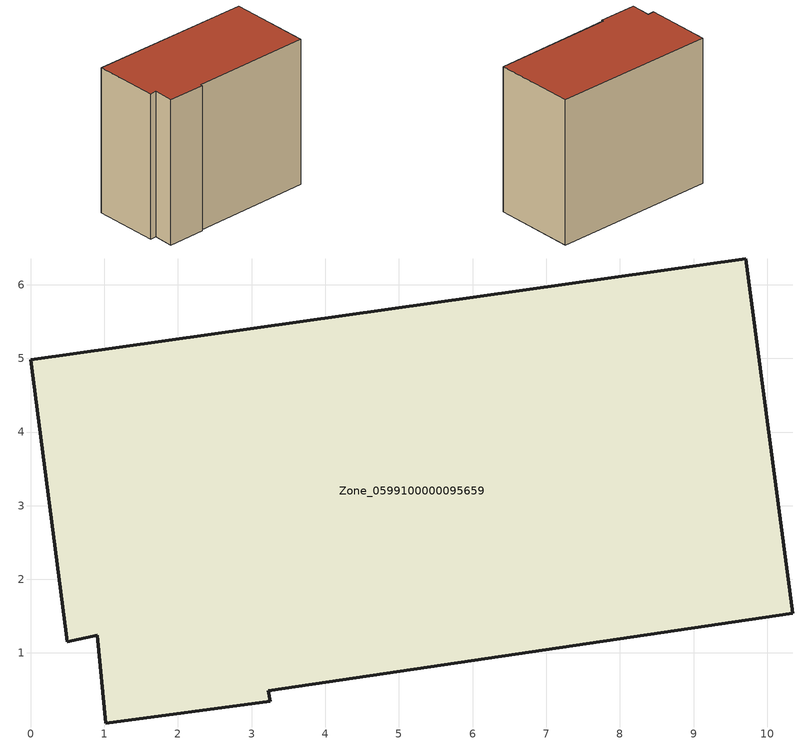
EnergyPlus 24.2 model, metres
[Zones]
Zone_0599100000095659
 floor ground (C_G): 0,4.98 9.71,6.35 10.35,1.54 3.23,0.48 3.25,0.35 1.02,0.05 0.91,1.24 0.5,1.16 z0
 wall outside (C_F): 9.71,6.35 0,4.98 0.5,1.16 0.91,1.24 1.02,0.05 3.25,0.35 3.23,0.48 10.35,1.54 9.71,6.35 z0:8.72
 roof outside (C_R): 0.91,1.24 1.02,0.05 3.25,0.35 3.23,0.48 10.35,1.54 9.71,6.35 0,4.98 0.5,1.16 z8.72
[BUILDING]
Pand.0599100000095659: North Axis=0; Terrain=City; Loads Convergence Tolerance Value=0.04; Temperature Convergence Tolerance Value=0.4; Solar Distribution=FullExterior; Maximum Number of Warmup Days=25; Minimum Number of Warmup Days=1
[Site:Location]
Rotterdam.The.Hague.AP_ZH_NLD Design_Conditions: Latitude=51.96; Longitude=4.45; Time Zone=1; Elevation=-4.5
[SITE:GROUNDTEMPERATURE:BUILDINGSURFACE]
18, 18, 18, 18, 18, 18, 18, 18, 18, 18, 18, 18
[MATERIAL] Thermal Absorptance=0.9; Solar Absorptance=0.7; Visible Absorptance=0.7
Name | Roughness | Thickness | Conductivity | Density | Specific Heat
G.TC.1975-1991 | MediumSmooth | 0.15 | 0.288461 | 540 | 1210
F.TC.1975-1991 | Rough | 0.3 | 0.230769 | 1920 | 840
R.TC.1975-1991 | MediumRough | 0.2 | 0.153846 | 1500 | 1000
[CONSTRUCTION]
C_G: G.TC.1975-1991
C_F: F.TC.1975-1991
C_R: R.TC.1975-1991
[ZONE]
Zone_0599100000095659: Type=1; Multiplier=1; Ceiling Height=Autocalculate; Volume=Autocalculate; Floor Area=autocalculate; Part of Total Floor Area=Yes
[ZONEINFILTRATION:DESIGNFLOWRATE]
Infil_Zone_0599100000095659: Zone or ZoneList or Space or SpaceList=Zone_0599100000095659; Schedule=AlwaysOn; Design Flow Rate Calculation Method=Flow/Area; Flow Rate per Floor Area=0.003; Constant Term Coefficient=1; Temperature Term Coefficient=0; Velocity Term Coefficient=0; Velocity Squared Term Coefficient=0
[HVACTEMPLATE:ZONE:IDEALLOADSAIRSYSTEM]
Zone_0599100000095659: Maximum Heating Supply Air Temperature=50; Minimum Cooling Supply Air Temperature=13; Maximum Heating Supply Air Humidity Ratio=0.0156; Minimum Cooling Supply Air Humidity Ratio=0.0077; Heating Limit=NoLimit; Cooling Limit=NoLimit; Dehumidification Control Type=ConstantSensibleHeatRatio; Cooling Sensible Heat Ratio=0.7; Dehumidification Setpoint=60; Humidification Control Type=None; Humidification Setpoint=30; Outdoor Air Method=None; Outdoor Air Flow Rate per Person=0.00944; Outdoor Air Flow Rate per Zone Floor Area=0; Outdoor Air Flow Rate per Zone=0; Demand Controlled Ventilation Type=None; Outdoor Air Economizer Type=NoEconomizer; Heat Recovery Type=None; Sensible Heat Recovery Effectiveness=0.7; Latent Heat Recovery Effectiveness=0.65
[ZONECONTROL:THERMOSTAT]
ThermostatControl_Zone_0599100000095659: Zone or ZoneList=Zone_0599100000095659; Control Type Schedule=DualSetpointControlType; Control 1=Thermostat_Zone_0599100000095659; Temperature Difference Between Cutout And Setpoint=0
[THERMOSTATSETPOINT:DUALSETPOINT]
Thermostat_Zone_0599100000095659: Heating Setpoint Temperature Schedule=HeatingSetpoint_Zone_0599100000095659; Cooling Setpoint Temperature Schedule=CoolingSetpoint_Zone_0599100000095659
[SCHEDULE:COMPACT]
HeatingSetpoint_Zone_0599100000095659: Through: 12/31, For: AllDays, Until: 24:00, 21
CoolingSetpoint_Zone_0599100000095659: Through: 12/31, For: AllDays, Until: 24:00, 24
DualSetpointControlType: Through: 12/31, For: AllDays, Until: 24:00, 4
AlwaysOn: Through: 12/31, For: AllDays, Until: 24:00, 1
